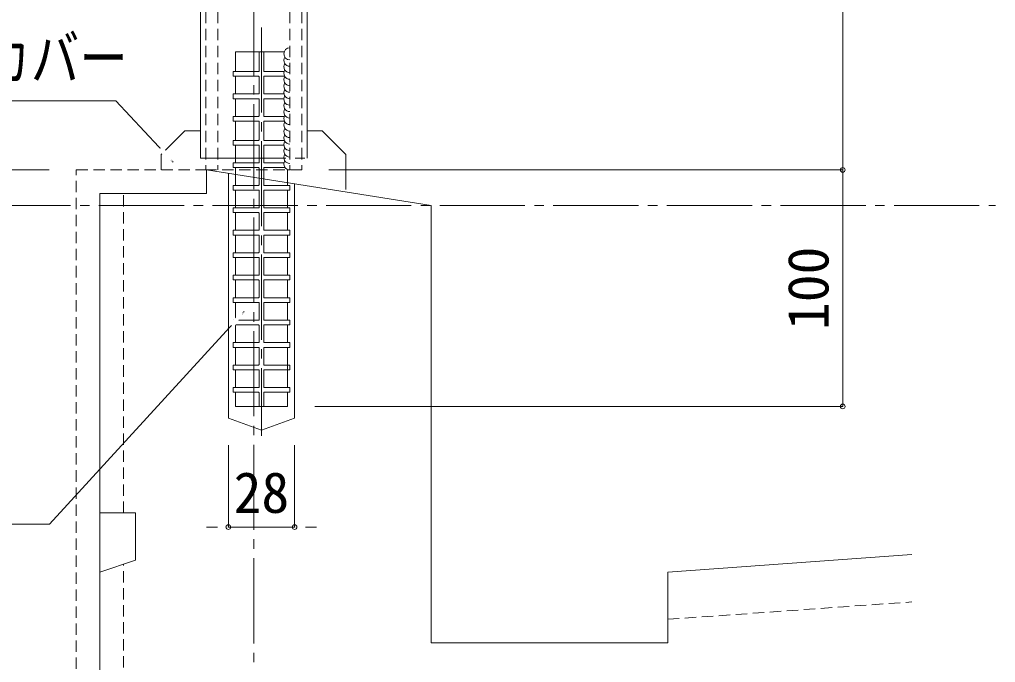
# Model space of a CAD drawing. Units: millimetres at full size. Extents: x -3475 to 3471, y -1129 to 1133.
# Drawn here: x -2020.4 to -1608, y -682.1 to -410.2 of the extents above; entities that cross this region are included whole.
import ezdxf
from ezdxf.enums import TextEntityAlignment as Align

# ---------------------------------------------------------------- set-up
doc = ezdxf.new("R2010")
doc.units = ezdxf.units.MM
doc.header["$LTSCALE"] = 4
doc.header["$PDMODE"] = 32
doc.header["$PDSIZE"] = 2
doc.linetypes.add('CHAIN2', pattern=[12, 9, -1, 1, -1])
doc.linetypes.add('DASHED1', pattern=[1.8, 1.2, -0.6])
for name, color, linetype, lineweight in [('0-0_0', 7, 'Continuous', 9), ('0-1_1手摺寸法', 3, 'Continuous', 9), ('0-5_2躯体隠れ', 6, 'DASHED1', 9), ('0-6_2躯体線', 4, 'Continuous', 5), ('0-7_3中心線', 2, 'CHAIN2', 9), ('1-0_KIJUN-A', 2, 'CHAIN2', 9), ('1-4_アンカー', 4, 'Continuous', 5)]:
    doc.layers.add(name, color=color, linetype=linetype, lineweight=lineweight)
doc.styles.add('ＭＳ ゴシック', font='')
doc.styles.get('ＭＳ ゴシック').set_extended_font_data('MS Gothic')

msp = doc.modelspace()

# ---------------------------------------------------------------- linework, layer by layer
at = {"layer": '0-0_0'}
for p, q in [((-1898.938, 39.488), (-1898.938, -468.757)), ((-1943.938, -393.803), (-1943.938, -468.757)), ((-1960.566, -467.268), (-1950.566, -457.268)), ((-1943.938, -457.268), (-1950.566, -457.268)), ((-1898.938, -457.268), (-1892.566, -457.268)), ((-1882.566, -467.268), (-1892.566, -457.268)), ((-1960.566, -467.268), (-1960.566, -473.803)), ((-1882.566, -467.268), (-1882.566, -482.073))]:
    msp.add_line(p, q, dxfattribs=at)
at = {"layer": '0-0_0', "linetype": 'CHAIN2'}
msp.add_line((-1943.938, -468.757), (-1898.938, -468.757), dxfattribs=at)
at = {"layer": '0-0_0'}
for points in [[(-1955.566, -470.478), (-1979.734, -444.627), (-2083.162, -444.627)], [(-1925.541, -533.624), (-2007.732, -623.602), (-2178.287, -623.602)]]:
    msp.add_lwpolyline(points, dxfattribs=at)
at = {"layer": '0-1_1手摺寸法'}
for p, q in [((-1672.572, -473.803), (-1672.572, 326.197)), ((-1672.572, 321.597), (-1672.572, -469.203)), ((-2007.938, -473.803), (-2343.005, -473.803)), ((-2007.938, -473.803), (-2343.005, -473.803)), ((-2007.938, -473.803), (-2285.29, -473.803)), ((-1889.688, -473.803), (-1672.572, -473.803)), ((-1889.688, -473.803), (-1672.572, -473.803)), ((-1672.572, -573.803), (-1672.572, -473.803)), ((-1672.572, -478.403), (-1672.572, -569.203)), ((-1895.688, -573.803), (-1672.572, -573.803)), ((-1932.188, -590.208), (-1932.188, -624.783)), ((-1904.188, -590.208), (-1904.188, -624.783)), ((-1936.788, -624.783), (-1941.388, -624.783)), ((-1932.188, -624.783), (-1904.188, -624.783)), ((-1904.188, -624.783), (-1932.188, -624.783)), ((-1899.588, -624.783), (-1894.988, -624.783))]:
    msp.add_line(p, q, dxfattribs=at)
for centre, start in [((-1906.188, -424.701), 90), ((-1906.188, -427.441), 147.231), ((-1906.188, -430.18), 147.231), ((-1906.188, -432.92), 147.231), ((-1906.188, -435.659), 147.231), ((-1906.188, -438.398), 147.231), ((-1906.188, -441.138), 147.231), ((-1906.188, -443.878), 147.231), ((-1906.188, -446.617), 147.231), ((-1906.188, -449.356), 147.231), ((-1906.188, -452.096), 147.231), ((-1906.188, -454.836), 147.231), ((-1906.188, -457.575), 147.231), ((-1906.188, -460.314), 147.231), ((-1906.188, -463.054), 147.231), ((-1906.188, -465.793), 147.231), ((-1906.188, -468.533), 147.231), ((-1906.188, -471.272), 147.231)]:
    msp.add_arc(centre, 2.531, start, 270, dxfattribs=at)
for p in [(-1672.572, -473.803), (-1672.572, -573.803), (-1932.188, -624.783), (-1904.188, -624.783)]:
    msp.add_point(p, dxfattribs=at)
at = {"layer": '0-5_2躯体隠れ'}
for p, q in [((-1996.438, -828.803), (-1996.438, -473.803)), ((-1996.438, -473.803), (-1941.438, -473.803)), ((-1976.438, -618.803), (-1976.438, -483.803)), ((-1976.438, -813.803), (-1976.438, -640.47)), ((-1746.438, -663.803), (-1643.412, -656.444))]:
    msp.add_line(p, q, dxfattribs=at)
at = {"layer": '0-6_2躯体線'}
for p, q in [((-1929.188, -423.803), (-1908.554, -423.803)), ((-1929.188, -423.803), (-1929.188, -432.171)), ((-1919.188, -431.971), (-1919.188, -423.803)), ((-1917.188, -423.803), (-1917.188, -431.971)), ((-1930.188, -432.371), (-1930.188, -433.971)), ((-1929.988, -432.171), (-1919.388, -432.171)), ((-1916.988, -432.171), (-1908.606, -432.171)), ((-1929.988, -434.171), (-1919.388, -434.171)), ((-1929.188, -434.171), (-1929.188, -441.671)), ((-1919.188, -441.471), (-1919.188, -434.371)), ((-1917.188, -434.371), (-1917.188, -441.471)), ((-1916.988, -434.171), (-1908.388, -434.171)), ((-1930.188, -441.871), (-1930.188, -443.471)), ((-1929.988, -441.671), (-1919.388, -441.671)), ((-1929.988, -443.671), (-1919.388, -443.671)), ((-1929.188, -443.671), (-1929.188, -451.171)), ((-1919.188, -450.971), (-1919.188, -443.871)), ((-1917.188, -443.871), (-1917.188, -450.971)), ((-1916.988, -441.671), (-1908.662, -441.671)), ((-1916.988, -443.671), (-1908.71, -443.671)), ((-1930.188, -451.371), (-1930.188, -452.971)), ((-1929.988, -451.171), (-1919.388, -451.171)), ((-1929.988, -453.171), (-1919.388, -453.171)), ((-1929.188, -453.171), (-1929.188, -461.303)), ((-1919.188, -461.103), (-1919.188, -453.371)), ((-1917.188, -461.103), (-1917.188, -453.371)), ((-1916.988, -451.171), (-1908.544, -451.171)), ((-1916.988, -453.171), (-1908.479, -453.171)), ((-1930.188, -461.503), (-1930.188, -463.103)), ((-1929.988, -461.303), (-1919.388, -461.303)), ((-1916.988, -461.303), (-1908.518, -461.303)), ((-1929.988, -463.303), (-1919.388, -463.303)), ((-1929.188, -463.303), (-1929.188, -470.803)), ((-1919.188, -470.603), (-1919.188, -463.503)), ((-1917.188, -463.503), (-1917.188, -470.603)), ((-1916.988, -463.303), (-1908.707, -463.303)), ((-1941.438, -473.803), (-1846.438, -488.803)), ((-1941.438, -473.803), (-1941.438, -483.803)), ((-1930.188, -471.003), (-1930.188, -472.603)), ((-1929.988, -470.803), (-1919.388, -470.803)), ((-1929.988, -472.803), (-1919.388, -472.803)), ((-1929.188, -472.803), (-1929.188, -480.303)), ((-1919.188, -473.003), (-1919.188, -480.103)), ((-1917.188, -473.003), (-1917.188, -480.103)), ((-1916.988, -470.803), (-1908.675, -470.803)), ((-1916.988, -472.803), (-1908.204, -472.803)), ((-1907.188, -473.803), (-1907.188, -480.303)), ((-1932.188, -475.264), (-1932.188, -578.708)), ((-1930.188, -480.503), (-1930.188, -482.103)), ((-1929.988, -480.303), (-1919.388, -480.303)), ((-1929.988, -482.303), (-1919.388, -482.303)), ((-1929.188, -482.303), (-1929.188, -489.803)), ((-1919.188, -482.503), (-1919.188, -489.603)), ((-1917.188, -482.503), (-1917.188, -489.603)), ((-1916.988, -480.303), (-1906.388, -480.303)), ((-1916.988, -482.303), (-1906.388, -482.303)), ((-1907.188, -482.303), (-1907.188, -489.803)), ((-1906.188, -480.503), (-1906.188, -482.103)), ((-1904.188, -479.685), (-1904.188, -578.708)), ((-1986.438, -813.803), (-1986.438, -483.803)), ((-1986.438, -483.803), (-1941.438, -483.803)), ((-1930.188, -490.003), (-1930.188, -491.603)), ((-1929.988, -489.803), (-1919.388, -489.803)), ((-1916.988, -489.803), (-1906.388, -489.803)), ((-1906.188, -490.003), (-1906.188, -491.603)), ((-1846.438, -673.803), (-1846.438, -488.803)), ((-1929.988, -491.803), (-1919.388, -491.803)), ((-1929.188, -491.803), (-1929.188, -499.303)), ((-1919.188, -492.003), (-1919.188, -499.103)), ((-1917.188, -492.003), (-1917.188, -499.103)), ((-1916.988, -491.803), (-1906.388, -491.803)), ((-1907.188, -491.803), (-1907.188, -499.303)), ((-1930.188, -499.503), (-1930.188, -501.103)), ((-1929.988, -499.303), (-1919.388, -499.303)), ((-1929.988, -501.303), (-1919.388, -501.303)), ((-1929.188, -501.303), (-1929.188, -508.803)), ((-1919.188, -501.503), (-1919.188, -508.603)), ((-1917.188, -501.503), (-1917.188, -508.603)), ((-1916.988, -499.303), (-1906.388, -499.303)), ((-1916.988, -501.303), (-1906.388, -501.303)), ((-1907.188, -501.303), (-1907.188, -508.803)), ((-1906.188, -499.503), (-1906.188, -501.103)), ((-1930.188, -509.003), (-1930.188, -510.603)), ((-1929.988, -508.803), (-1919.388, -508.803)), ((-1929.988, -510.803), (-1919.388, -510.803)), ((-1929.188, -510.803), (-1929.188, -518.303)), ((-1919.188, -511.003), (-1919.188, -518.103)), ((-1917.188, -511.003), (-1917.188, -518.103)), ((-1916.988, -508.803), (-1906.388, -508.803)), ((-1916.988, -510.803), (-1906.388, -510.803)), ((-1907.188, -510.803), (-1907.188, -518.303)), ((-1906.188, -509.003), (-1906.188, -510.603)), ((-1930.188, -518.503), (-1930.188, -520.103)), ((-1929.988, -518.303), (-1919.388, -518.303)), ((-1916.988, -518.303), (-1906.388, -518.303)), ((-1906.188, -518.503), (-1906.188, -520.103)), ((-1929.988, -520.303), (-1919.388, -520.303)), ((-1929.188, -520.303), (-1929.188, -527.803)), ((-1919.188, -520.503), (-1919.188, -527.603)), ((-1917.188, -520.503), (-1917.188, -527.603)), ((-1916.988, -520.303), (-1906.388, -520.303)), ((-1907.188, -520.303), (-1907.188, -527.803)), ((-1929.988, -527.803), (-1919.388, -527.803)), ((-1916.988, -527.803), (-1906.388, -527.803)), ((-1930.188, -528.003), (-1930.188, -529.603)), ((-1929.988, -529.803), (-1919.388, -529.803)), ((-1929.188, -529.803), (-1929.188, -537.303)), ((-1919.188, -530.003), (-1919.188, -537.103)), ((-1917.188, -530.003), (-1917.188, -537.103)), ((-1916.988, -529.803), (-1906.388, -529.803)), ((-1907.188, -529.803), (-1907.188, -537.303)), ((-1906.188, -528.003), (-1906.188, -529.603)), ((-1930.188, -537.503), (-1930.188, -539.103)), ((-1929.988, -537.303), (-1919.388, -537.303)), ((-1929.988, -539.303), (-1919.388, -539.303)), ((-1929.188, -539.303), (-1929.188, -546.803)), ((-1919.188, -539.503), (-1919.188, -546.603)), ((-1917.188, -539.503), (-1917.188, -546.603)), ((-1916.988, -537.303), (-1906.388, -537.303)), ((-1916.988, -539.303), (-1906.388, -539.303)), ((-1907.188, -539.303), (-1907.188, -546.803)), ((-1906.188, -537.503), (-1906.188, -539.103)), ((-1930.188, -547.003), (-1930.188, -548.603)), ((-1929.988, -546.803), (-1919.388, -546.803)), ((-1916.988, -546.803), (-1906.388, -546.803)), ((-1906.188, -547.003), (-1906.188, -548.603)), ((-1929.988, -548.803), (-1919.388, -548.803)), ((-1929.188, -548.803), (-1929.188, -556.303)), ((-1919.188, -549.003), (-1919.188, -556.103)), ((-1917.188, -549.003), (-1917.188, -556.103)), ((-1916.988, -548.803), (-1906.388, -548.803)), ((-1907.188, -548.803), (-1907.188, -565.803)), ((-1930.188, -556.503), (-1930.188, -558.103)), ((-1929.988, -556.303), (-1919.388, -556.303)), ((-1916.988, -556.303), (-1906.388, -556.303)), ((-1906.188, -556.503), (-1906.188, -558.103)), ((-1929.988, -558.303), (-1919.388, -558.303)), ((-1929.188, -558.303), (-1929.188, -565.803)), ((-1919.188, -558.503), (-1919.188, -565.603)), ((-1917.188, -558.503), (-1917.188, -565.603)), ((-1916.988, -558.303), (-1906.388, -558.303)), ((-1930.188, -566.003), (-1930.188, -567.603)), ((-1929.988, -565.803), (-1919.388, -565.803)), ((-1929.988, -567.803), (-1919.388, -567.803)), ((-1929.188, -567.803), (-1929.188, -573.803)), ((-1919.188, -568.003), (-1919.188, -573.803)), ((-1917.188, -568.003), (-1917.188, -573.803)), ((-1916.988, -565.803), (-1906.388, -565.803)), ((-1916.988, -567.803), (-1906.388, -567.803)), ((-1907.188, -567.803), (-1907.188, -573.803)), ((-1906.188, -566.003), (-1906.188, -567.603)), ((-1929.188, -573.803), (-1907.188, -573.803)), ((-1918.188, -583.803), (-1932.188, -578.708)), ((-1918.188, -583.803), (-1904.188, -578.708)), ((-1986.438, -618.803), (-1971.438, -618.803)), ((-1971.438, -638.803), (-1971.438, -618.803)), ((-1986.438, -643.803), (-1971.438, -638.803)), ((-1746.438, -643.803), (-1643.412, -636.444))]:
    msp.add_line(p, q, dxfattribs=at)
msp.add_lwpolyline([(-1846.438, -673.803), (-1746.438, -673.803), (-1746.438, -643.803)], dxfattribs=at)
for centre, start, end in [((-1929.988, -432.371), 90, 180), ((-1919.388, -431.971), 270, 0), ((-1916.988, -431.971), 180, 270), ((-1929.988, -433.971), 180, 270), ((-1919.388, -434.371), 0, 90), ((-1916.988, -434.371), 90, 180), ((-1929.988, -441.871), 90, 180), ((-1929.988, -443.471), 180, 270), ((-1919.388, -441.471), 270, 0), ((-1919.388, -443.871), 0, 90), ((-1916.988, -441.471), 180, 270), ((-1916.988, -443.871), 90, 180), ((-1929.988, -451.371), 90, 180), ((-1929.988, -452.971), 180, 270), ((-1919.388, -450.971), 270, 0), ((-1919.388, -453.371), 0, 90), ((-1916.988, -450.971), 180, 270), ((-1916.988, -453.371), 90, 180), ((-1929.988, -461.503), 90, 180), ((-1919.388, -461.103), 270, 0), ((-1916.988, -461.103), 180, 270), ((-1929.988, -463.103), 180, 270), ((-1919.388, -463.503), 0, 90), ((-1916.988, -463.503), 90, 180), ((-1929.988, -471.003), 90, 180), ((-1929.988, -472.603), 180, 270), ((-1919.388, -470.603), 270, 0), ((-1919.388, -473.003), 0, 90), ((-1916.988, -470.603), 180, 270), ((-1916.988, -473.003), 90, 180), ((-1929.988, -480.503), 90, 180), ((-1929.988, -482.103), 180, 270), ((-1919.388, -480.103), 270, 0), ((-1919.388, -482.503), 0, 90), ((-1916.988, -480.103), 180, 270), ((-1916.988, -482.503), 90, 180), ((-1906.388, -480.503), 0, 90), ((-1906.388, -482.103), 270, 0), ((-1929.988, -490.003), 90, 180), ((-1919.388, -489.603), 270, 0), ((-1916.988, -489.603), 180, 270), ((-1906.388, -490.003), 0, 90), ((-1929.988, -491.603), 180, 270), ((-1919.388, -492.003), 0, 90), ((-1916.988, -492.003), 90, 180), ((-1906.388, -491.603), 270, 0), ((-1929.988, -499.503), 90, 180), ((-1929.988, -501.103), 180, 270), ((-1919.388, -499.103), 270, 0), ((-1919.388, -501.503), 0, 90), ((-1916.988, -499.103), 180, 270), ((-1916.988, -501.503), 90, 180), ((-1906.388, -499.503), 0, 90), ((-1906.388, -501.103), 270, 0), ((-1929.988, -509.003), 90, 180), ((-1929.988, -510.603), 180, 270), ((-1919.388, -508.603), 270, 0), ((-1919.388, -511.003), 0, 90), ((-1916.988, -508.603), 180, 270), ((-1916.988, -511.003), 90, 180), ((-1906.388, -509.003), 0, 90), ((-1906.388, -510.603), 270, 0), ((-1929.988, -518.503), 90, 180), ((-1919.388, -518.103), 270, 0), ((-1916.988, -518.103), 180, 270), ((-1906.388, -518.503), 0, 90), ((-1929.988, -520.103), 180, 270), ((-1919.388, -520.503), 0, 90), ((-1916.988, -520.503), 90, 180), ((-1906.388, -520.103), 270, 0), ((-1929.988, -528.003), 90, 180), ((-1919.388, -527.603), 270, 0), ((-1916.988, -527.603), 180, 270), ((-1906.388, -528.003), 0, 90), ((-1929.988, -529.603), 180, 270), ((-1919.388, -530.003), 0, 90), ((-1916.988, -530.003), 90, 180), ((-1906.388, -529.603), 270, 0), ((-1929.988, -537.503), 90, 180), ((-1929.988, -539.103), 180, 270), ((-1919.388, -537.103), 270, 0), ((-1919.388, -539.503), 0, 90), ((-1916.988, -537.103), 180, 270), ((-1916.988, -539.503), 90, 180), ((-1906.388, -537.503), 0, 90), ((-1906.388, -539.103), 270, 0), ((-1929.988, -547.003), 90, 180), ((-1919.388, -546.603), 270, 0), ((-1916.988, -546.603), 180, 270), ((-1906.388, -547.003), 0, 90), ((-1929.988, -548.603), 180, 270), ((-1919.388, -549.003), 0, 90), ((-1916.988, -549.003), 90, 180), ((-1906.388, -548.603), 270, 0), ((-1929.988, -556.503), 90, 180), ((-1919.388, -556.103), 270, 0), ((-1916.988, -556.103), 180, 270), ((-1906.388, -556.503), 0, 90), ((-1929.988, -558.103), 180, 270), ((-1919.388, -558.503), 0, 90), ((-1916.988, -558.503), 90, 180), ((-1906.388, -558.103), 270, 0), ((-1929.988, -566.003), 90, 180), ((-1929.988, -567.603), 180, 270), ((-1919.388, -565.603), 270, 0), ((-1919.388, -568.003), 0, 90), ((-1916.988, -565.603), 180, 270), ((-1916.988, -568.003), 90, 180), ((-1906.388, -566.003), 0, 90), ((-1906.388, -567.603), 270, 0)]:
    msp.add_arc(centre, 0.2, start, end, dxfattribs=at)
at = {"layer": '0-7_3中心線'}
for p, q in [((-1921.438, 658.045), (-1921.438, -886.927)), ((-1918.188, -413.563), (-1918.188, -586.202))]:
    msp.add_line(p, q, dxfattribs=at)
at = {"layer": '1-0_KIJUN-A'}
msp.add_line((-3234.864, -488.803), (-1608.011, -488.803), dxfattribs=at)
at = {"layer": '1-4_アンカー', "linetype": 'DASHED1'}
for p, q in [((-1941.688, 39.488), (-1941.688, -473.803)), ((-1936.688, 39.488), (-1936.688, -473.803)), ((-1906.188, 39.488), (-1906.188, -473.803)), ((-1901.188, 39.488), (-1901.188, -473.803)), ((-1901.188, -473.803), (-1941.688, -473.803))]:
    msp.add_line(p, q, dxfattribs=at)

# ---------------------------------------------------------------- texts
at = {"layer": '0-0_0', "style": 'ＭＳ ゴシック', "width": 0.8}
msp.add_text('足元カバー', height=18.77, dxfattribs=at).set_placement((-2077.122, -441.484), align=Align.BOTTOM_LEFT)
at = {"layer": '0-1_1手摺寸法', "style": 'ＭＳ ゴシック'}
msp.add_text('100', height=17.27, rotation=90, dxfattribs=at).set_placement((-1673.391, -541.467), align=Align.BOTTOM_LEFT)
msp.add_text('28', height=17.27, dxfattribs=at).set_placement((-1929.964, -623.964), align=Align.BOTTOM_LEFT)

# ---------------------------------------------------------------- next in the draw order: wipeouts: each hides what was drawn before it
for points in [[(-1961.961, -465.671), (-1959.931, -463.774), (-1955.566, -470.478), (-1955.566, -470.478)], [(-1929.829, -540.378), (-1931.88, -538.504), (-1925.541, -533.624), (-1925.541, -533.624)]]:
    msp.add_wipeout(points)

doc.saveas('drawing.dxf')
